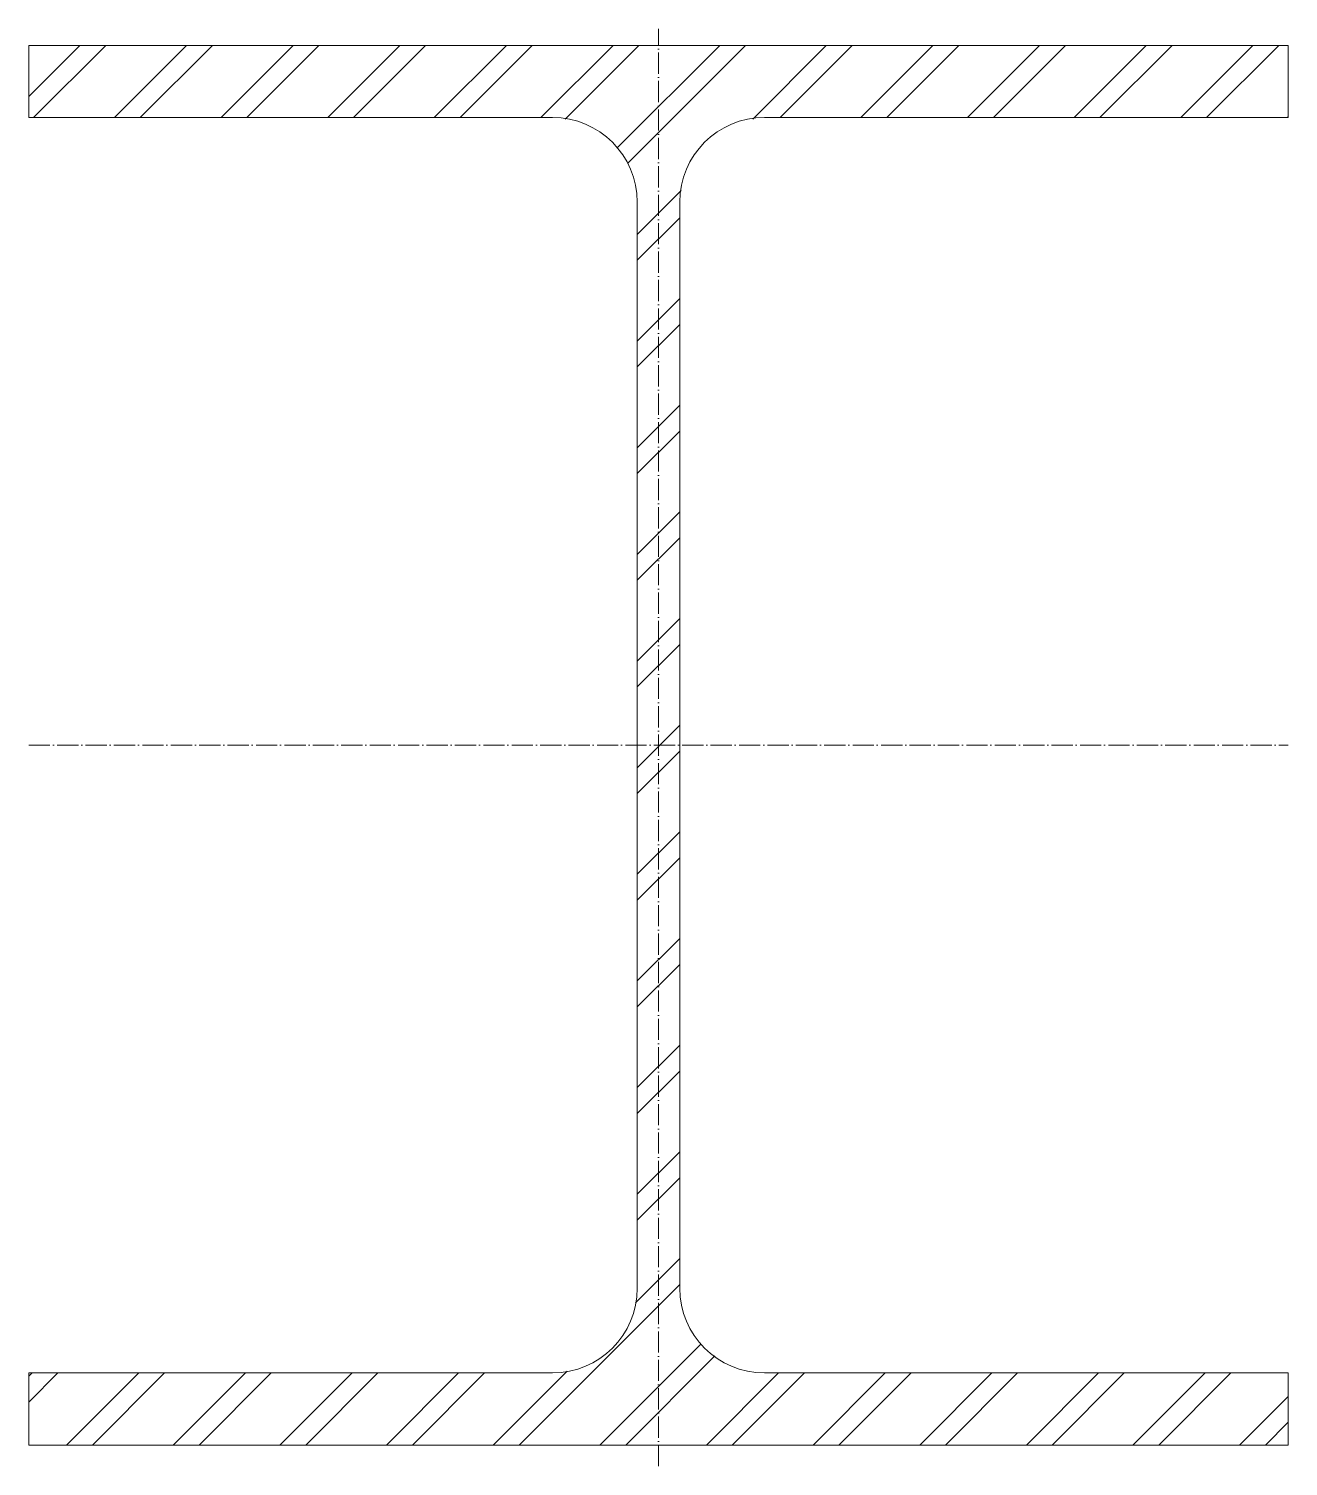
# Model space of a CAD drawing. Header units: metres. Extents: x -149 to 149, y -170 to 169.
import ezdxf

# ---------------------------------------------------------------- set-up
doc = ezdxf.new("R2010")
doc.units = ezdxf.units.M
doc.linetypes.add('MV_hartlijn_staal', pattern=[6.6, 5, -0.8, 0, -0.8])
doc.layers.add('A-DETL-GENF', color=92, linetype='Continuous', lineweight=18)

# ---------------------------------------------------------------- blocks, each defined once
blk = doc.blocks.new('28 Staalprofielen DIN_DIE_DILl 2d - DIE34-4447745-00_0 Basismaterialen')
at = {"layer": 'A-DETL-GENF', "lineweight": 13}
h = blk.add_hatch(dxfattribs=at)
h.set_pattern_fill('FP_525', color=256, style=0, pattern_type=2)
h.set_pattern_definition([(225, (2405.231, 4058.392), (12.57236, -12.57236), []), (225, (2405.231, 4039.342), (12.57236, -12.57236), [])])
h.paths.add_polyline_path([(-148.5, 165), (-148.5, 148), (-25, 148), (-19.82, 147.32), (-15, 145.32), (-10.86, 142.14), (-7.68, 138), (-5.68, 133.18), (-5, 128), (-5, -128), (-5.68, -133.18), (-7.68, -138), (-10.86, -142.14), (-15, -145.32), (-19.82, -147.32), (-25, -148), (-148.5, -148), (-148.5, -165), (148.5, -165), (148.5, -148), (25, -148), (19.82, -147.32), (15, -145.32), (10.86, -142.14), (7.68, -138), (5.68, -133.18), (5, -128), (5, 128), (5.68, 133.18), (7.68, 138), (10.86, 142.14), (15, 145.32), (19.82, 147.32), (25, 148), (148.5, 148), (148.5, 165)])
at = {"layer": 'A-DETL-GENF', "linetype": 'MV_hartlijn_staal', "lineweight": 13}
for p, q in [((0, -170), (0, 168.92)), ((-148.5, 0), (148.5, 0))]:
    blk.add_line(p, q, dxfattribs=at)
at = {"layer": 'A-DETL-GENF'}
for p, q in [((148.5, 165), (-148.5, 165)), ((-148.5, 165), (-148.5, 148)), ((148.5, 165), (-148.5, 165)), ((-148.5, 165), (-148.5, 148)), ((148.5, 148), (148.5, 165)), ((148.5, 165), (148.5, 148)), ((-148.5, 148), (-25, 148)), ((-148.5, 148), (-25, 148)), ((25, 148), (148.5, 148)), ((148.5, 148), (25, 148)), ((-5, 128), (-5, -128)), ((-5, -128), (-5, 128)), ((5, -128), (5, 128)), ((5, -128), (5, 128)), ((-25, -148), (-148.5, -148)), ((-148.5, -148), (-148.5, -165)), ((-148.5, -165), (-148.5, -148)), ((-148.5, -148), (-25, -148)), ((148.5, -148), (25, -148)), ((148.5, -148), (25, -148)), ((148.5, -165), (148.5, -148)), ((148.5, -165), (148.5, -148)), ((-148.5, -165), (148.5, -165)), ((148.5, -165), (-148.5, -165))]:
    blk.add_line(p, q, dxfattribs=at)
for centre, start, end in [((-25, 128), 360, 90), ((-25, 128), 360, 90), ((25, 128), 90, 180), ((25, 128), 90, 180), ((-25, -128), 270, 360), ((-25, -128), 270, 0), ((25, -128), 180, 270), ((25, -128), 180, 270)]:
    blk.add_arc(centre, 20, start, end, dxfattribs=at)

msp = doc.modelspace()

# ---------------------------------------------------------------- block references
msp.add_blockref('28 Staalprofielen DIN_DIE_DILl 2d - DIE34-4447745-00_0 Basismaterialen', (0, 0))

doc.saveas('drawing.dxf')
